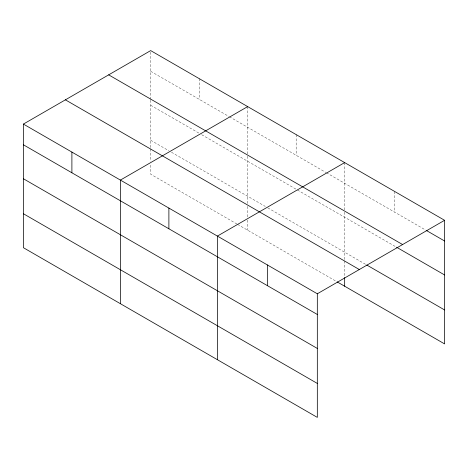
<?xml version="1.0" encoding="UTF-8"?>
<svg xmlns="http://www.w3.org/2000/svg" width="468" height="468" viewBox="0 0 468 468"><rect width="100%" height="100%" fill="white"/><g stroke="black" fill="none" stroke-linecap="round" stroke-linejoin="round"><path stroke-width="0.35" stroke-dasharray="2.34 1.75" d="M150.678 99.485L150.678 50.602M150.678 71.3L228.776 116.392M229.408 116.754L325.769 172.394M326.401 172.756L425.623 230.045M150.678 105.265L199.175 133.263M201.69 134.72L296.168 189.265M297.426 189.99L395.899 246.841M150.678 140.254L168.942 150.801M171.464 152.258L265.309 206.435M267.825 207.891L365.537 264.303M236.966 224.037L150.678 174.219L150.678 164.104M237.592 224.4L336.48 281.49M394.635 191.453L394.635 212.15M344.664 162.601L344.664 211.483M344.664 212.203L344.664 260.202M344.664 260.928L344.664 276.822M296.168 134.603L296.168 155.3M247.671 106.605L247.671 155.481M247.671 156.207L247.671 203.481M247.671 206.37L247.671 217.21M247.671 220.1L247.671 230.215M199.175 78.606L199.175 99.304M150.678 100.205L150.678 148.204M150.678 148.929L150.678 161.208"/><path stroke-width="0.7" d="M317.322 348.444L317.322 293.781L23.4 124.084L23.4 247.701L317.322 417.397L317.322 348.444L23.4 178.747M337.106 281.853L444.6 343.916L444.6 220.299L150.678 50.602L23.4 124.084M247.671 106.605L120.393 180.086L120.393 303.697M344.664 162.601L217.392 236.088L217.392 359.699M317.322 293.781L444.6 220.299M426.26 230.408L444.6 240.997M108.675 74.857L402.597 244.548M396.531 247.209L444.6 274.962M366.801 265.034L444.6 309.951M65.403 99.836L359.325 269.533M23.4 144.787L317.322 314.478M23.4 213.736L317.322 383.432M344.664 277.547L344.664 286.217M267.357 264.935L267.357 285.632M168.889 208.084L168.889 228.782M71.897 152.088L71.897 172.786"/></g></svg>
